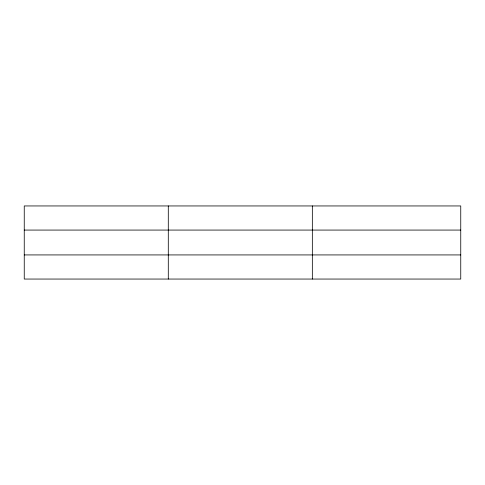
<?xml version="1.0" encoding="UTF-8"?>
<svg xmlns="http://www.w3.org/2000/svg" width="485" height="485" viewBox="0 0 485 485"><rect width="100%" height="100%" fill="white"/><g stroke="black" fill="none" stroke-linecap="round" stroke-linejoin="round"><path stroke-width="0.73" d="M168.295 279.051L168.295 205.949M312.34 279.051L312.34 205.949M460.75 254.928L460.75 279.051L24.25 279.051L24.25 205.949L460.75 205.949L460.75 254.928L24.25 254.928M24.25 230.072L460.75 230.072"/></g></svg>
